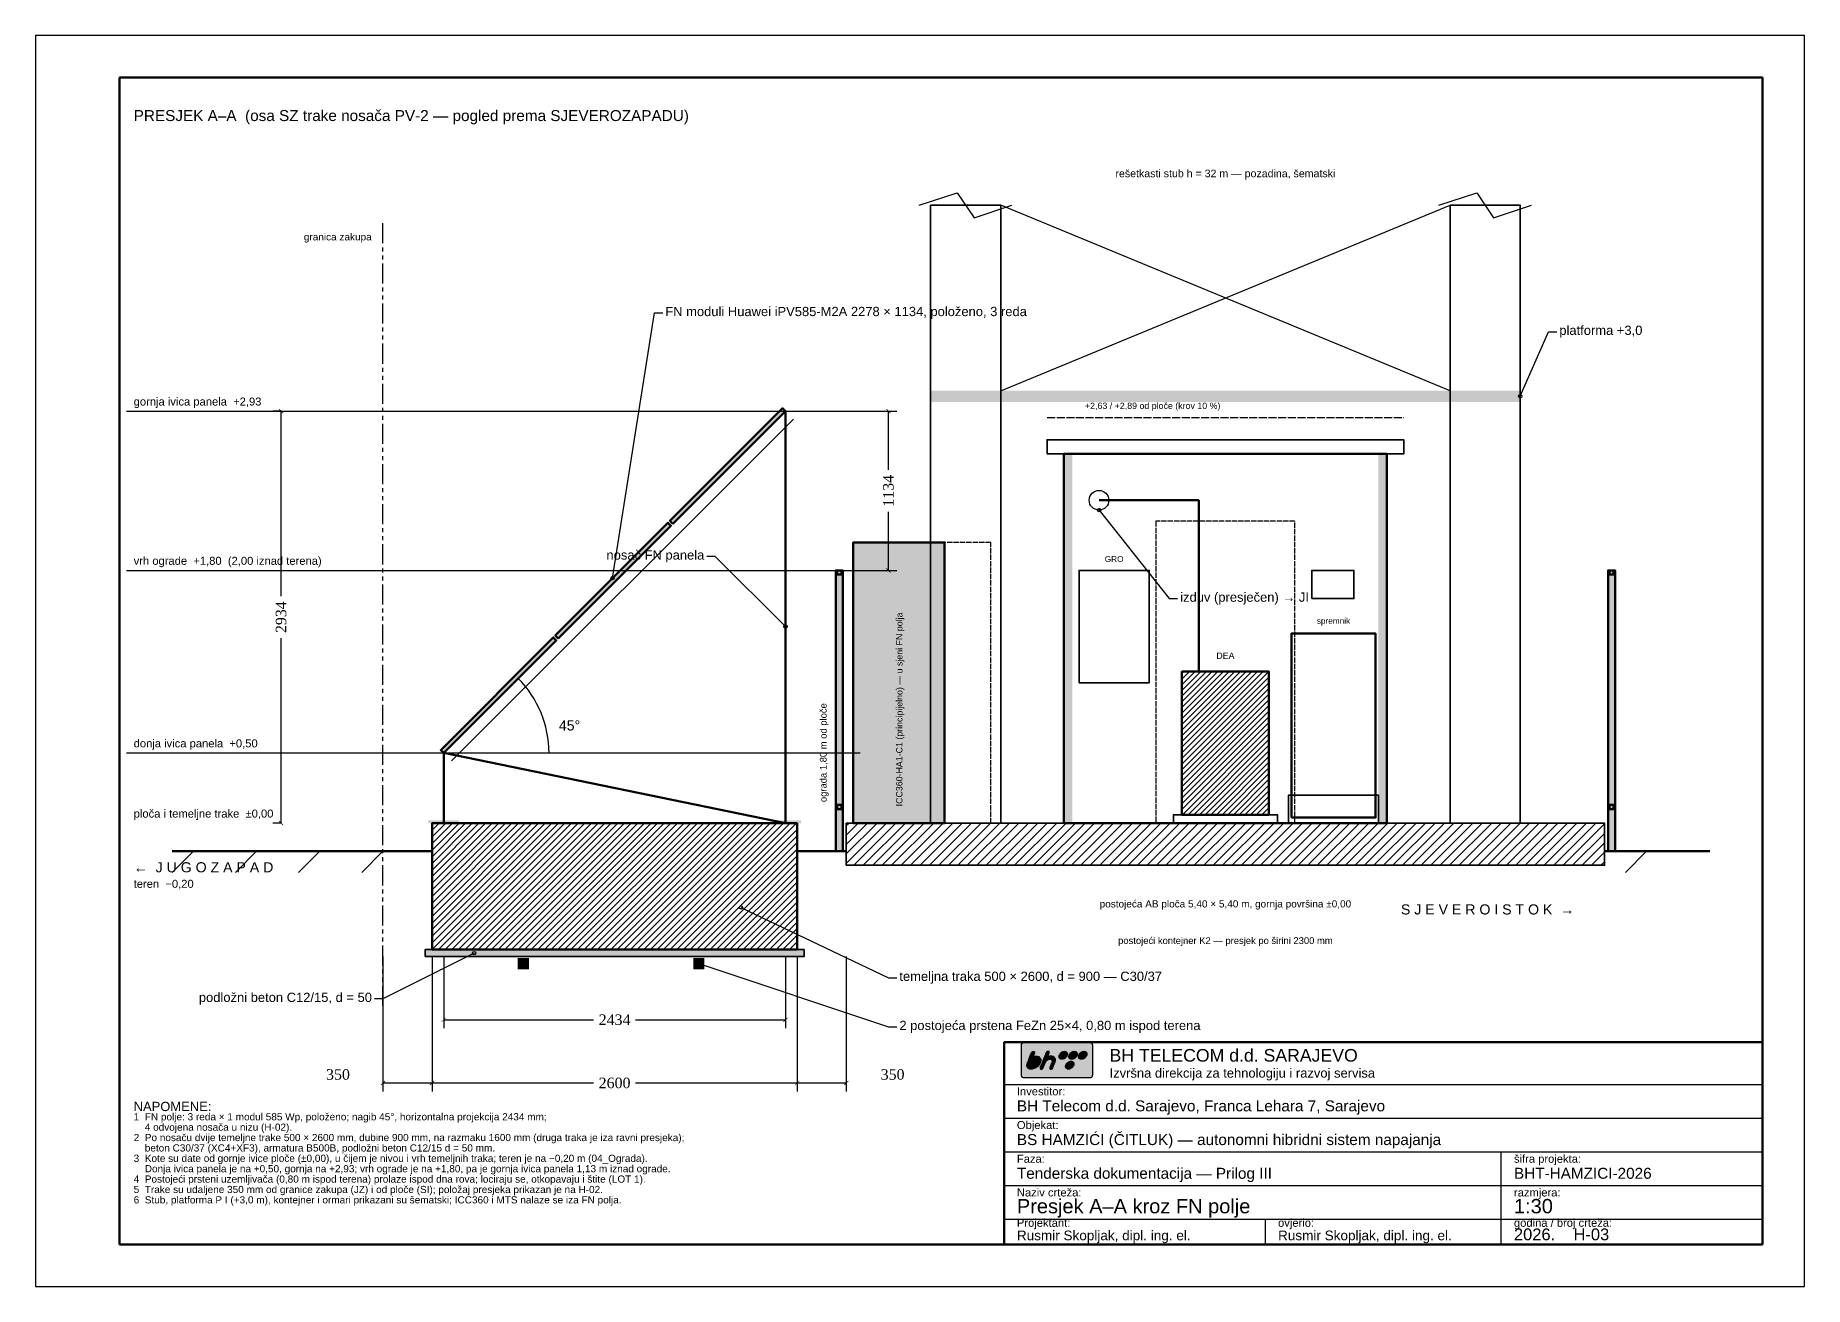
# Model space of a CAD drawing. Header units: millimetres. Extents: x 0 to 12600, y 0 to 8910.
import ezdxf
from ezdxf.enums import TextEntityAlignment as Align

# ---------------------------------------------------------------- set-up
doc = ezdxf.new("R2010")
doc.units = ezdxf.units.MM
doc.linetypes.add('DASHED', pattern=[1.524, 1.27, -0.254])
doc.linetypes.add('PHANTOM', pattern=[6.35, 3.175, -0.635, 0.635, -0.635, 0.635, -0.635])
for name, color, linetype in [('Agregat', 30, 'Continuous'), ('Izvod', 253, 'Continuous'), ('Konstrukcija', 5, 'Continuous'), ('Kota_tekst', 7, 'Continuous'), ('Kote', 7, 'Continuous'), ('Novi1', 30, 'Continuous'), ('Objekat', 6, 'Continuous'), ('Ograda', 8, 'Continuous'), ('Okvir', 3, 'Continuous'), ('Orijentacija', 1, 'Continuous'), ('Panel', 110, 'Continuous'), ('Sakriveno', 15, 'Continuous'), ('Tekst', 253, 'Continuous'), ('Temelj', 32, 'Continuous'), ('Uzemljenje', 2, 'DASHED'), ('Ventilacija', 4, 'Continuous')]:
    doc.layers.add(name, color=color, linetype=linetype)
doc.styles.add('20', font='arial.ttf')
doc.styles.get("Standard").update_dxf_attribs({"font": 'times.ttf'})
doc.dimstyles.new('M 30', dxfattribs={"dimscale": 30, "dimtxt": 2.5, "dimasz": 1, "dimexe": 2, "dimexo": 0, "dimtad": 1, "dimdec": 0, "dimtxsty": 'Standard', "dimblk": 'ARCHTICK', "dimcen": 2.5, "dimazin": 3, "dimtfac": 1, "dimtmove": 0, "dimatfit": 3, "dimarcsym": 0})

# ---------------------------------------------------------------- blocks, each defined once
blk = doc.blocks.new('_ARCHTICK')
at = {"color": 0, "linetype": 'ByBlock', "const_width": 0.15}
blk.add_lwpolyline([(-0.5, -0.5), (0.5, 0.5)], dxfattribs=at)
blk = doc.blocks.new('*D3')
for p, q in [((1750, 6234), (1690, 6234)), ((1750, 4917), (1750, 6234)), ((1750, 3300), (1750, 4617)), ((1750, 3300), (1690, 3300))]:
    blk.add_line(p, q)
at = {"layer": 'Defpoints'}
for p in [(1750, 6234), (1750, 3300), (1750, 3300)]:
    blk.add_point(p, dxfattribs=at)
at = {"layer": 'Kote', "xscale": 30, "yscale": 30}
for p, rotation in [((1750, 6234), 90), ((1750, 3300), 270)]:
    blk.add_blockref('_ARCHTICK', p, dxfattribs=dict(at, rotation=rotation))
at = {"layer": 'Kote', "insert": (1750, 4767), "char_height": 75, "attachment_point": 5, "rotation": 90}
blk.add_mtext('2934', dxfattribs=at)
blk = doc.blocks.new('*D4')
for p, q in [((5342, 6234), (6135, 6234)), ((6075, 5817), (6075, 6234)), ((6075, 5100), (6075, 5517)), ((5725, 5100), (6135, 5100))]:
    blk.add_line(p, q)
at = {"layer": 'Defpoints'}
for p in [(5342, 6234), (5725, 5100), (6075, 5100)]:
    blk.add_point(p, dxfattribs=at)
at = {"layer": 'Kote', "xscale": 30, "yscale": 30}
for p, rotation in [((6075, 6234), 90), ((6075, 5100), 270)]:
    blk.add_blockref('_ARCHTICK', p, dxfattribs=dict(at, rotation=rotation))
at = {"layer": 'Kote', "insert": (6075, 5667), "char_height": 75, "attachment_point": 5, "rotation": 90}
blk.add_mtext('1134', dxfattribs=at)
blk = doc.blocks.new('*D5')
for p, q in [((2908, 2350), (2908, 1840)), ((5342, 2350), (5342, 1840)), ((2908, 1900), (3975, 1900)), ((4275, 1900), (5342, 1900))]:
    blk.add_line(p, q)
at = {"layer": 'Defpoints'}
for p in [(2908, 2350), (5342, 2350), (2908, 1900)]:
    blk.add_point(p, dxfattribs=at)
at = {"layer": 'Kote', "xscale": 30, "yscale": 30, "rotation": 180}
blk.add_blockref('_ARCHTICK', (2908, 1900), dxfattribs=at)
at = {"layer": 'Kote', "xscale": 30, "yscale": 30}
blk.add_blockref('_ARCHTICK', (5342, 1900), dxfattribs=at)
at = {"layer": 'Kote', "insert": (4125, 1900), "char_height": 75, "attachment_point": 5}
blk.add_mtext('2434', dxfattribs=at)
blk = doc.blocks.new('*D7')
for p, q in [((2825, 2350), (2825, 1390)), ((5425, 2350), (5425, 1390)), ((2825, 1450), (3975, 1450)), ((4275, 1450), (5425, 1450))]:
    blk.add_line(p, q)
at = {"layer": 'Defpoints'}
for p in [(2825, 2350), (5425, 2350), (2825, 1450)]:
    blk.add_point(p, dxfattribs=at)
at = {"layer": 'Kote', "xscale": 30, "yscale": 30, "rotation": 180}
blk.add_blockref('_ARCHTICK', (2825, 1450), dxfattribs=at)
at = {"layer": 'Kote', "xscale": 30, "yscale": 30}
blk.add_blockref('_ARCHTICK', (5425, 1450), dxfattribs=at)
at = {"layer": 'Kote', "insert": (4125, 1450), "char_height": 75, "attachment_point": 5}
blk.add_mtext('2600', dxfattribs=at)

msp = doc.modelspace()

# ---------------------------------------------------------------- hatches: boundary and pattern name
at = {"layer": 'Agregat'}
h = msp.add_hatch(dxfattribs=at)
h.set_pattern_fill('ANSI31', scale=9)
h.paths.add_polyline_path([(8165, 3360), (8785, 3360), (8785, 4380), (8165, 4380)])
at = {"layer": 'Konstrukcija'}
for points in [[(6375, 6300), (10575, 6300), (10575, 6380), (6375, 6380)], [(2798, 3300), (3018, 3300), (3018, 3320), (2798, 3320)], [(5232, 3300), (5452, 3300), (5452, 3320), (5232, 3320)]]:
    msp.add_hatch(color=5, dxfattribs=at).paths.add_polyline_path(points)
at = {"layer": 'Novi1'}
msp.add_hatch(color=30, dxfattribs=at).paths.add_polyline_path([(5825, 3300), (6475, 3300), (6475, 5300), (5825, 5300)])
at = {"layer": 'Objekat'}
for points in [[(7325, 3300), (7385, 3300), (7385, 5930), (7325, 5930)], [(9565, 3300), (9625, 3300), (9625, 5930), (9565, 5930)]]:
    msp.add_hatch(color=8, dxfattribs=at).paths.add_polyline_path(points)
h = msp.add_hatch(dxfattribs=at)
h.set_pattern_fill('ANSI31', scale=15)
h.paths.add_polyline_path([(5775, 3000), (11175, 3000), (11175, 3300), (5775, 3300)])
at = {"layer": 'Ograda'}
for points in [[(5700, 3100), (5750, 3100), (5750, 5100), (5700, 5100)], [(11200, 3100), (11250, 3100), (11250, 5100), (11200, 5100)]]:
    msp.add_hatch(color=8, dxfattribs=at).paths.add_polyline_path(points)
at = {"layer": 'Okvir'}
for color, points in [(30, [(7038.3, 1488), (7511.7, 1488), (7514.2, 1488.2), (7516.6, 1488.7), (7518.8, 1489.6), (7520.9, 1490.7), (7522.9, 1492.1), (7524.6, 1493.8), (7526.2, 1495.7), (7527.5, 1497.8), (7528.6, 1500.1), (7529.3, 1502.6), (7529.8, 1505.2), (7530, 1507.8), (7530, 1716.2), (7529.8, 1718.9), (7529.3, 1721.4), (7528.6, 1723.9), (7527.5, 1726.2), (7526.2, 1728.3), (7524.6, 1730.2), (7522.9, 1731.9), (7520.9, 1733.3), (7518.8, 1734.5), (7516.6, 1735.3), (7514.2, 1735.8), (7511.7, 1736), (7038.3, 1736), (7035.8, 1735.8), (7033.4, 1735.3), (7031.2, 1734.5), (7029.1, 1733.3), (7027.1, 1731.9), (7025.4, 1730.2), (7023.8, 1728.3), (7022.5, 1726.2), (7021.4, 1723.9), (7020.7, 1721.4), (7020.2, 1718.9), (7020, 1716.2), (7020, 1507.8), (7020.2, 1505.2), (7020.7, 1502.6), (7021.4, 1500.1), (7022.5, 1497.8), (7023.8, 1495.7), (7025.4, 1493.8), (7027.1, 1492.1), (7029.1, 1490.7), (7031.2, 1489.6), (7033.4, 1488.7), (7035.8, 1488.2)]), (7, [(7156.3, 1594.8), (7153.4, 1588.3), (7149.8, 1582.1), (7145.7, 1576.3), (7141.2, 1570.9), (7136.1, 1566), (7130.7, 1561.7), (7125, 1557.8), (7118.9, 1554.6), (7112.6, 1552), (7106.1, 1550.1), (7099.4, 1549), (7092.7, 1548.6), (7089.2, 1548.6), (7086, 1548.9), (7083, 1549.4), (7080.2, 1550), (7077.6, 1550.9), (7075.2, 1551.9), (7072.9, 1553.1), (7070.9, 1554.4), (7069, 1556), (7067.3, 1557.7), (7065.9, 1559.6), (7064.5, 1561.6), (7063.2, 1564.5), (7062.3, 1567.5), (7061.7, 1570.4), (7061.5, 1573.5), (7061.6, 1576.5), (7061.9, 1579.6), (7062.4, 1582.8), (7063.2, 1586.1), (7064.2, 1589.4), (7065.3, 1592.7), (7066.5, 1596.2), (7067.9, 1599.7), (7067.9, 1599.7), (7067.9, 1599.7), (7067.9, 1599.7), (7067.9, 1599.8), (7067.9, 1599.8), (7067.9, 1599.8), (7067.9, 1599.9), (7067.9, 1599.9), (7067.9, 1600), (7068, 1600), (7068, 1600.1), (7068.1, 1600.1), (7069.6, 1604.2), (7090.5, 1656.7), (7092.9, 1663.2), (7093.3, 1664), (7093.7, 1664.9), (7094.1, 1665.6), (7094.6, 1666.4), (7095.1, 1667.1), (7095.7, 1667.8), (7096.3, 1668.4), (7096.9, 1669.1), (7097.5, 1669.7), (7098.2, 1670.3), (7098.9, 1670.8), (7099.7, 1671.4), (7100.3, 1671.8), (7101, 1672.2), (7101.7, 1672.5), (7102.3, 1672.9), (7103, 1673.2), (7103.7, 1673.4), (7104.5, 1673.6), (7105.2, 1673.8), (7105.9, 1673.9), (7106.6, 1674), (7107.4, 1674.1), (7108.1, 1674.1), (7108.8, 1674.1), (7109.5, 1674), (7110.2, 1673.9), (7110.8, 1673.8), (7111.4, 1673.6), (7112, 1673.4), (7112.5, 1673.1), (7113, 1672.8), (7113.4, 1672.5), (7113.9, 1672.1), (7114.2, 1671.7), (7114.5, 1671.2), (7114.8, 1670.7), (7115.1, 1670.2), (7115.3, 1669.6), (7115.5, 1669), (7115.5, 1668.4), (7115.6, 1667.8), (7115.6, 1667.1), (7115.5, 1666.4), (7115.4, 1665.6), (7115.2, 1664.9), (7115, 1664), (7114.7, 1663.2), (7112.2, 1656.9), (7112.2, 1656.9), (7112.2, 1656.9), (7112.2, 1656.9), (7112.2, 1656.9), (7112.2, 1656.9), (7112.2, 1656.9), (7112.2, 1656.9), (7112.2, 1656.9), (7112.2, 1656.8), (7112.2, 1656.8), (7112.2, 1656.8), (7112.2, 1656.7), (7103.2, 1634.5), (7105.3, 1635.5), (7107.4, 1636.4), (7109.6, 1637.2), (7111.7, 1638), (7113.9, 1638.7), (7116.1, 1639.3), (7118.3, 1639.9), (7120.5, 1640.3), (7122.7, 1640.7), (7124.9, 1640.9), (7127.1, 1641.1), (7129.4, 1641.1), (7135.6, 1640.7), (7141.2, 1639.5), (7146.2, 1637.5), (7150.4, 1634.9), (7153.9, 1631.6), (7156.6, 1627.7), (7158.6, 1623.3), (7159.8, 1618.4), (7160.2, 1613), (7159.8, 1607.3), (7158.5, 1601.2)]), (7, [(7233.7, 1641.1), (7231.5, 1641.1), (7229.3, 1640.9), (7227.1, 1640.7), (7224.9, 1640.3), (7222.7, 1639.9), (7220.5, 1639.3), (7218.4, 1638.7), (7216.3, 1638), (7214.1, 1637.2), (7212, 1636.4), (7209.9, 1635.5), (7207.9, 1634.5), (7210.2, 1640.7), (7219.8, 1664.5), (7220.1, 1665.4), (7220.4, 1666.2), (7220.6, 1666.9), (7220.7, 1667.7), (7220.8, 1668.4), (7220.8, 1669.1), (7220.7, 1669.7), (7220.6, 1670.3), (7220.5, 1670.9), (7220.2, 1671.5), (7220, 1672), (7219.6, 1672.6), (7219.3, 1673), (7218.9, 1673.4), (7218.5, 1673.8), (7218.1, 1674.2), (7217.6, 1674.5), (7217, 1674.7), (7216.5, 1675), (7215.9, 1675.2), (7215.2, 1675.3), (7214.6, 1675.4), (7213.9, 1675.5), (7213.2, 1675.5), (7212.4, 1675.5), (7211.7, 1675.4), (7211, 1675.3), (7210.3, 1675.2), (7209.6, 1675), (7208.9, 1674.8), (7208.2, 1674.5), (7207.5, 1674.2), (7206.8, 1673.9), (7206.1, 1673.6), (7205.4, 1673.2), (7204.8, 1672.7), (7204, 1672.2), (7203.3, 1671.6), (7202.6, 1671), (7201.9, 1670.4), (7201.3, 1669.8), (7200.8, 1669.1), (7200.2, 1668.4), (7199.7, 1667.7), (7199.3, 1666.9), (7198.9, 1666.2), (7198.5, 1665.4), (7198.1, 1664.5), (7156.5, 1559.3), (7156.2, 1558.5), (7156, 1557.7), (7155.8, 1556.9), (7155.7, 1556.2), (7155.6, 1555.5), (7155.6, 1554.8), (7155.6, 1554.1), (7155.8, 1553.5), (7155.9, 1552.9), (7156.1, 1552.3), (7156.4, 1551.8), (7156.7, 1551.3), (7157.1, 1550.9), (7157.5, 1550.5), (7157.9, 1550.1), (7158.3, 1549.8), (7158.8, 1549.5), (7159.4, 1549.3), (7159.9, 1549), (7160.5, 1548.9), (7161.1, 1548.7), (7161.8, 1548.6), (7162.4, 1548.6), (7163.2, 1548.6), (7163.9, 1548.6), (7164.6, 1548.6), (7165.3, 1548.7), (7166, 1548.9), (7166.7, 1549), (7167.5, 1549.3), (7168.2, 1549.5), (7168.9, 1549.8), (7169.6, 1550.1), (7170.4, 1550.5), (7171.1, 1550.9), (7171.8, 1551.3), (7172.5, 1551.8), (7173.2, 1552.3), (7173.8, 1552.9), (7174.4, 1553.5), (7175, 1554.1), (7175.6, 1554.8), (7176.1, 1555.5), (7176.6, 1556.2), (7177, 1556.9), (7177.4, 1557.7), (7177.8, 1558.5), (7178.2, 1559.3), (7193.4, 1598), (7195.1, 1601), (7197, 1603.8), (7199.1, 1606.5), (7201.5, 1609), (7204, 1611.3), (7206.7, 1613.3), (7209.5, 1615.1), (7212.5, 1616.6), (7215.5, 1617.8), (7218.7, 1618.7), (7221.8, 1619.2), (7225.1, 1619.4), (7228.5, 1619.2), (7231.5, 1618.6), (7234.1, 1617.6), (7236.3, 1616.2), (7238.2, 1614.5), (7239.6, 1612.4), (7240.6, 1610.1), (7241.1, 1607.5), (7241.3, 1604.6), (7241, 1601.5), (7240.3, 1598.3), (7239.1, 1594.8), (7225.5, 1559.5), (7225.1, 1558.6), (7224.9, 1557.8), (7224.7, 1557), (7224.6, 1556.2), (7224.5, 1555.5), (7224.5, 1554.8), (7224.6, 1554.2), (7224.7, 1553.6), (7224.8, 1553), (7225.1, 1552.4), (7225.3, 1551.9), (7225.6, 1551.5), (7226, 1551), (7226.4, 1550.6), (7226.8, 1550.2), (7227.3, 1549.9), (7227.8, 1549.5), (7228.3, 1549.3), (7228.8, 1549.1), (7229.4, 1548.9), (7230, 1548.7), (7230.7, 1548.6), (7231.4, 1548.6), (7232.1, 1548.6), (7232.8, 1548.6), (7233.6, 1548.6), (7234.3, 1548.7), (7235, 1548.9), (7235.8, 1549.1), (7236.5, 1549.3), (7237.2, 1549.5), (7238, 1549.9), (7238.7, 1550.2), (7239.4, 1550.6), (7240.1, 1551), (7240.9, 1551.5), (7241.6, 1551.9), (7242.3, 1552.4), (7242.9, 1553), (7243.5, 1553.6), (7244.1, 1554.2), (7244.7, 1554.8), (7245.2, 1555.5), (7245.6, 1556.2), (7246.1, 1557), (7246.5, 1557.8), (7246.8, 1558.6), (7247.1, 1559.5), (7260.8, 1594.8), (7262.9, 1601.2), (7264.2, 1607.3), (7264.6, 1613), (7264.2, 1618.4), (7263, 1623.3), (7261, 1627.7), (7258.2, 1631.6), (7254.8, 1634.9), (7250.5, 1637.5), (7245.6, 1639.5), (7240, 1640.7)]), (7, [(7329.1, 1675.5), (7332.9, 1675.2), (7336.3, 1674.5), (7339.4, 1673.2), (7342.1, 1671.6), (7344.5, 1669.5), (7346.4, 1667.1), (7347.9, 1664.3), (7348.9, 1661.3), (7349.5, 1658), (7349.5, 1654.5), (7349.1, 1650.8), (7348.1, 1647), (7346.6, 1643.1), (7344.6, 1639.4), (7342.3, 1636), (7339.5, 1632.7), (7336.5, 1629.7), (7333.2, 1627), (7329.7, 1624.6), (7326, 1622.5), (7322.2, 1620.9), (7318.3, 1619.7), (7314.3, 1618.9), (7310.4, 1618.7), (7306.6, 1618.9), (7303.2, 1619.7), (7300.1, 1620.9), (7297.4, 1622.5), (7295, 1624.6), (7293.1, 1627), (7291.6, 1629.7), (7290.6, 1632.7), (7290, 1636), (7289.9, 1639.4), (7290.4, 1643.1), (7291.5, 1647), (7293, 1650.8), (7294.9, 1654.5), (7297.3, 1658), (7300, 1661.3), (7303, 1664.3), (7306.3, 1667.1), (7309.9, 1669.5), (7313.6, 1671.6), (7317.4, 1673.2), (7321.3, 1674.5), (7325.2, 1675.2)]), (7, [(7399.1, 1675.5), (7402.9, 1675.2), (7406.3, 1674.5), (7409.4, 1673.2), (7412.2, 1671.6), (7414.5, 1669.5), (7416.5, 1667.1), (7418, 1664.3), (7419, 1661.3), (7419.6, 1658), (7419.6, 1654.5), (7419.2, 1650.8), (7418.2, 1647), (7416.7, 1643.1), (7414.7, 1639.4), (7412.4, 1636), (7409.6, 1632.7), (7406.6, 1629.7), (7403.3, 1627), (7399.8, 1624.6), (7396.1, 1622.5), (7392.3, 1620.9), (7388.4, 1619.7), (7384.4, 1618.9), (7380.5, 1618.7), (7376.7, 1618.9), (7373.3, 1619.7), (7370.2, 1620.9), (7367.5, 1622.5), (7365.1, 1624.6), (7363.2, 1627), (7361.7, 1629.7), (7360.6, 1632.7), (7360, 1636), (7359.9, 1639.4), (7360.4, 1643.1), (7361.4, 1647), (7362.9, 1650.8), (7364.9, 1654.5), (7367.3, 1658), (7370, 1661.3), (7373, 1664.3), (7376.3, 1667.1), (7379.8, 1669.5), (7383.5, 1671.6), (7387.3, 1673.2), (7391.2, 1674.5), (7395.1, 1675.2)]), (7, [(7468.2, 1675.5), (7471.9, 1675.2), (7475.4, 1674.5), (7478.4, 1673.2), (7481.2, 1671.6), (7483.5, 1669.5), (7485.4, 1667.1), (7486.9, 1664.3), (7487.9, 1661.3), (7488.5, 1658), (7488.6, 1654.5), (7488.1, 1650.8), (7487.1, 1647), (7485.6, 1643.1), (7483.7, 1639.4), (7481.3, 1636), (7478.6, 1632.7), (7475.5, 1629.7), (7472.2, 1627), (7468.7, 1624.6), (7465, 1622.5), (7461.2, 1620.9), (7457.3, 1619.7), (7453.4, 1618.9), (7449.4, 1618.7), (7445.7, 1618.9), (7442.2, 1619.7), (7439.1, 1620.9), (7436.4, 1622.5), (7434.1, 1624.6), (7432.1, 1627), (7430.6, 1629.7), (7429.6, 1632.7), (7429, 1636), (7429, 1639.4), (7429.5, 1643.1), (7430.5, 1647), (7432, 1650.8), (7434, 1654.5), (7436.3, 1658), (7439.1, 1661.3), (7442.1, 1664.3), (7445.4, 1667.1), (7448.9, 1669.5), (7452.6, 1671.6), (7456.4, 1673.2), (7460.3, 1674.5), (7464.3, 1675.2)]), (7, [(7134.6, 1594.8), (7135.8, 1598.3), (7136.6, 1601.5), (7136.9, 1604.6), (7136.7, 1607.5), (7136.2, 1610.1), (7135.2, 1612.4), (7133.8, 1614.5), (7132, 1616.2), (7129.8, 1617.6), (7127.2, 1618.6), (7124.2, 1619.2), (7120.8, 1619.4), (7117.2, 1619.2), (7113.8, 1618.6), (7110.4, 1617.5), (7107.1, 1616.1), (7103.9, 1614.3), (7100.9, 1612.3), (7098.1, 1609.9), (7095.5, 1607.3), (7093.1, 1604.4), (7091, 1601.4), (7089.1, 1598.2), (7087.6, 1594.8), (7086.2, 1590.8), (7085.5, 1587.1), (7085.3, 1583.8), (7085.6, 1580.9), (7086.4, 1578.3), (7087.6, 1576.1), (7089.2, 1574.2), (7091.1, 1572.7), (7093.3, 1571.6), (7095.8, 1570.8), (7098.5, 1570.3), (7101.5, 1570.2), (7104.4, 1570.4), (7107.5, 1570.9), (7110.7, 1571.8), (7113.9, 1573), (7117, 1574.6), (7120.1, 1576.5), (7123.1, 1578.8), (7125.9, 1581.3), (7128.5, 1584.2), (7130.8, 1587.4), (7132.9, 1591)]), (7, [(7376, 1605.2), (7379.8, 1604.9), (7383.2, 1604.2), (7386.3, 1603), (7389, 1601.3), (7391.4, 1599.3), (7393.3, 1596.9), (7394.9, 1594.2), (7395.9, 1591.1), (7396.5, 1587.9), (7396.6, 1584.4), (7396.1, 1580.7), (7395.2, 1576.9), (7393.6, 1573), (7391.7, 1569.3), (7389.3, 1565.9), (7386.6, 1562.6), (7383.6, 1559.6), (7380.3, 1556.9), (7376.7, 1554.5), (7373, 1552.4), (7369.2, 1550.8), (7365.3, 1549.6), (7361.4, 1548.8), (7357.5, 1548.6), (7353.7, 1548.8), (7350.3, 1549.6), (7347.2, 1550.8), (7344.4, 1552.4), (7342.1, 1554.5), (7340.1, 1556.9), (7338.6, 1559.6), (7337.6, 1562.6), (7337, 1565.9), (7336.9, 1569.3), (7337.3, 1573), (7338.3, 1576.9), (7339.8, 1580.7), (7341.8, 1584.4), (7344.2, 1587.9), (7346.9, 1591.1), (7349.9, 1594.2), (7353.2, 1596.9), (7356.7, 1599.3), (7360.4, 1601.3), (7364.2, 1603), (7368.1, 1604.2), (7372.1, 1604.9)])]:
    msp.add_hatch(color=color, dxfattribs=at).paths.add_polyline_path(points)
at = {"layer": 'Panel'}
for points in [[(4540, 5432), (5341.9, 6233.9), (5320.6, 6255.1), (4518.8, 5453.2)], [(3724, 4616), (4525.9, 5417.9), (4504.6, 5439.1), (3702.8, 4637.2)], [(2908, 3800), (3709.9, 4601.9), (3688.6, 4623.1), (2886.8, 3821.2)]]:
    msp.add_hatch(color=5, dxfattribs=at).paths.add_polyline_path(points)
at = {"layer": 'Temelj'}
h = msp.add_hatch(dxfattribs=at)
h.set_pattern_fill('ANSI31', scale=10.5)
h.paths.add_polyline_path([(2825, 2400), (5425, 2400), (5425, 3300), (2825, 3300)])
msp.add_hatch(color=254, dxfattribs=at).paths.add_polyline_path([(2775, 2350), (5475, 2350), (5475, 2400), (2775, 2400)])
at = {"layer": 'Uzemljenje'}
for points in [[(3435, 2260), (3515, 2260), (3515, 2340), (3435, 2340)], [(4685, 2260), (4765, 2260), (4765, 2340), (4685, 2340)]]:
    msp.add_hatch(color=2, dxfattribs=at).paths.add_polyline_path(points)

# ---------------------------------------------------------------- linework, layer by layer
at = {"layer": 'Agregat', "color": 30, "lineweight": 50}
for points in [[(8945, 3340), (9545, 3340), (9545, 4650), (8945, 4650)], [(8165, 3360), (8785, 3360), (8785, 4380), (8165, 4380)]]:
    msp.add_lwpolyline(points, close=True, dxfattribs=at)
at = {"layer": 'Agregat', "color": 1, "lineweight": 35}
msp.add_lwpolyline([(8925, 3300), (9565, 3300), (9565, 3500), (8925, 3500)], close=True, dxfattribs=at)
at = {"layer": 'Izvod', "color": 8}
for points in [[(4110.8, 5045.2), (4408, 6934), (4468, 6934)], [(10575, 6340), (10775, 6800), (10835, 6800)], [(7575, 5530), (8075, 4900), (8135, 4900)], [(5342, 4700), (4842, 5200), (4782, 5200)], [(5025, 2700), (6075, 2200), (6135, 2200)], [(3125, 2375), (2475, 2050), (2415, 2050)], [(4725, 2300), (6075, 1850), (6135, 1850)]]:
    msp.add_lwpolyline(points, dxfattribs=at)
for centre in [(10575, 6340), (7575, 5530), (4110.8, 5045.2), (5342, 4700), (5025, 2700), (3125, 2375), (4725, 2300)]:
    msp.add_circle(centre, 12, dxfattribs=at)
at = {"layer": 'Konstrukcija', "color": 5}
for p, q in [((6875, 6380), (10075, 7700)), ((10075, 6380), (6875, 7700))]:
    msp.add_line(p, q, dxfattribs=at)
at = {"layer": 'Konstrukcija', "color": 5, "lineweight": 50}
for p, q in [((5342, 6234), (5342, 3300)), ((2908, 3800), (2908, 3300)), ((2908, 3800), (5342, 3300))]:
    msp.add_line(p, q, dxfattribs=at)
at = {"layer": 'Konstrukcija', "color": 5}
for points in [[(6295, 7700), (6565, 7790), (6685, 7610), (6955, 7700)], [(9995, 7700), (10265, 7790), (10385, 7610), (10655, 7700)]]:
    msp.add_lwpolyline(points, dxfattribs=at)
at = {"layer": 'Konstrukcija', "color": 5, "lineweight": 35}
for points in [[(6375, 3300), (6875, 3300), (6875, 7700), (6375, 7700)], [(10075, 3300), (10575, 3300), (10575, 7700), (10075, 7700)], [(8105, 3300), (8845, 3300), (8845, 3360), (8105, 3360)]]:
    msp.add_lwpolyline(points, close=True, dxfattribs=at)
at = {"layer": 'Kote', "color": 8}
msp.add_line((2908, 3800), (3908, 3800), dxfattribs=at)
msp.add_arc((2908, 3800), 750, 0, 45, dxfattribs=at)
at = {"layer": 'Novi1', "color": 30, "lineweight": 50}
msp.add_lwpolyline([(5825, 3300), (6475, 3300), (6475, 5300), (5825, 5300)], close=True, dxfattribs=at)
at = {"layer": 'Novi1', "color": 30, "linetype": 'DASHED', "ltscale": 30}
msp.add_lwpolyline([(6475, 3300), (6805, 3300), (6805, 5300), (6475, 5300)], close=True, dxfattribs=at)
at = {"layer": 'Novi1', "color": 30, "lineweight": 35}
for points in [[(7432.5, 4300), (7932.5, 4300), (7932.5, 5100), (7432.5, 5100)], [(9090, 4900), (9390, 4900), (9390, 5100), (9090, 5100)]]:
    msp.add_lwpolyline(points, close=True, dxfattribs=at)
at = {"layer": 'Objekat', "color": 6, "linetype": 'DASHED', "ltscale": 45}
msp.add_line((7205, 6190), (9745, 6190), dxfattribs=at)
at = {"layer": 'Objekat', "color": 8, "lineweight": 50}
for p, q in [((975, 3100), (2825, 3100)), ((5425, 3100), (5775, 3100)), ((11175, 3100), (11925, 3100))]:
    msp.add_line(p, q, dxfattribs=at)
at = {"layer": 'Objekat', "color": 8}
for p, q in [((1125, 3100), (975, 2950)), ((1575, 3100), (1425, 2950)), ((2025, 3100), (1875, 2950)), ((2475, 3100), (2325, 2950)), ((11475, 3100), (11325, 2950))]:
    msp.add_line(p, q, dxfattribs=at)
at = {"layer": 'Objekat', "color": 6, "lineweight": 35}
msp.add_lwpolyline([(7205, 5930), (9745, 5930), (9745, 6030), (7205, 6030)], close=True, dxfattribs=at)
at = {"layer": 'Objekat', "color": 6, "lineweight": 50}
msp.add_lwpolyline([(7325, 3300), (9625, 3300), (9625, 5930), (7325, 5930)], close=True, dxfattribs=at)
at = {"layer": 'Objekat', "color": 8, "linetype": 'DASHED', "ltscale": 30}
msp.add_lwpolyline([(7980, 3300), (8970, 3300), (8970, 5450), (7980, 5450)], close=True, dxfattribs=at)
at = {"layer": 'Objekat', "color": 254, "lineweight": 35}
msp.add_lwpolyline([(5775, 3000), (11175, 3000), (11175, 3300), (5775, 3300)], close=True, dxfattribs=at)
at = {"layer": 'Ograda', "color": 8, "lineweight": 70}
for points in [[(5700, 3100), (5750, 3100), (5750, 5100), (5700, 5100)], [(11200, 3100), (11250, 3100), (11250, 5100), (11200, 5100)]]:
    msp.add_lwpolyline(points, close=True, dxfattribs=at)
at = {"layer": 'Ograda', "color": 8, "lineweight": 50}
for points in [[(5710, 5070), (5740, 5070), (5740, 5100), (5710, 5100)], [(11210, 5070), (11240, 5070), (11240, 5100), (11210, 5100)], [(5710, 3400), (5740, 3400), (5740, 3430), (5710, 3430)], [(11210, 3400), (11240, 3400), (11240, 3430), (11210, 3430)]]:
    msp.add_lwpolyline(points, close=True, dxfattribs=at)
at = {"layer": 'Okvir'}
for p, q in [((6900, 1440), (12300, 1440)), ((6900, 1200), (12300, 1200)), ((6900, 960), (12300, 960)), ((10440, 480), (10440, 960)), ((6900, 720), (12300, 720)), ((6900, 480), (12300, 480)), ((8760, 300), (8760, 480)), ((10440, 300), (10440, 480))]:
    msp.add_line(p, q, dxfattribs=at)
at = {"layer": 'Okvir', "color": 8}
msp.add_lwpolyline([(0, 0), (12600, 0), (12600, 8910), (0, 8910)], close=True, dxfattribs=at)
at = {"layer": 'Okvir', "lineweight": 50}
for points in [[(600, 300), (12300, 300), (12300, 8610), (600, 8610)], [(6900, 300), (12300, 300), (12300, 1740), (6900, 1740)]]:
    msp.add_lwpolyline(points, close=True, dxfattribs=at)
at = {"layer": 'Okvir', "color": 30}
msp.add_lwpolyline([(7038.3, 1488), (7511.7, 1488), (7514.2, 1488.2), (7516.6, 1488.7), (7518.8, 1489.6), (7520.9, 1490.7), (7522.9, 1492.1), (7524.6, 1493.8), (7526.2, 1495.7), (7527.5, 1497.8), (7528.6, 1500.1), (7529.3, 1502.6), (7529.8, 1505.2), (7530, 1507.8), (7530, 1716.2), (7529.8, 1718.9), (7529.3, 1721.4), (7528.6, 1723.9), (7527.5, 1726.2), (7526.2, 1728.3), (7524.6, 1730.2), (7522.9, 1731.9), (7520.9, 1733.3), (7518.8, 1734.5), (7516.6, 1735.3), (7514.2, 1735.8), (7511.7, 1736), (7038.3, 1736), (7035.8, 1735.8), (7033.4, 1735.3), (7031.2, 1734.5), (7029.1, 1733.3), (7027.1, 1731.9), (7025.4, 1730.2), (7023.8, 1728.3), (7022.5, 1726.2), (7021.4, 1723.9), (7020.7, 1721.4), (7020.2, 1718.9), (7020, 1716.2), (7020, 1507.8), (7020.2, 1505.2), (7020.7, 1502.6), (7021.4, 1500.1), (7022.5, 1497.8), (7023.8, 1495.7), (7025.4, 1493.8), (7027.1, 1492.1), (7029.1, 1490.7), (7031.2, 1489.6), (7033.4, 1488.7), (7035.8, 1488.2), (7038.3, 1488)], close=True, dxfattribs=at)
at = {"layer": 'Okvir', "color": 7}
for points in [[(7156.3, 1594.8), (7153.4, 1588.3), (7149.8, 1582.1), (7145.7, 1576.3), (7141.2, 1570.9), (7136.1, 1566), (7130.7, 1561.7), (7125, 1557.8), (7118.9, 1554.6), (7112.6, 1552), (7106.1, 1550.1), (7099.4, 1549), (7092.7, 1548.6), (7089.2, 1548.6), (7086, 1548.9), (7083, 1549.4), (7080.2, 1550), (7077.6, 1550.9), (7075.2, 1551.9), (7072.9, 1553.1), (7070.9, 1554.4), (7069, 1556), (7067.3, 1557.7), (7065.9, 1559.6), (7064.5, 1561.6), (7063.2, 1564.5), (7062.3, 1567.5), (7061.7, 1570.4), (7061.5, 1573.5), (7061.6, 1576.5), (7061.9, 1579.6), (7062.4, 1582.8), (7063.2, 1586.1), (7064.2, 1589.4), (7065.3, 1592.7), (7066.5, 1596.2), (7067.9, 1599.7), (7067.9, 1599.7), (7067.9, 1599.7), (7067.9, 1599.7), (7067.9, 1599.8), (7067.9, 1599.8), (7067.9, 1599.8), (7067.9, 1599.9), (7067.9, 1599.9), (7067.9, 1600), (7068, 1600), (7068, 1600.1), (7068.1, 1600.1), (7069.6, 1604.2), (7090.5, 1656.7), (7092.9, 1663.2), (7093.3, 1664), (7093.7, 1664.9), (7094.1, 1665.6), (7094.6, 1666.4), (7095.1, 1667.1), (7095.7, 1667.8), (7096.3, 1668.4), (7096.9, 1669.1), (7097.5, 1669.7), (7098.2, 1670.3), (7098.9, 1670.8), (7099.7, 1671.4), (7100.3, 1671.8), (7101, 1672.2), (7101.7, 1672.5), (7102.3, 1672.9), (7103, 1673.2), (7103.7, 1673.4), (7104.5, 1673.6), (7105.2, 1673.8), (7105.9, 1673.9), (7106.6, 1674), (7107.4, 1674.1), (7108.1, 1674.1), (7108.8, 1674.1), (7109.5, 1674), (7110.2, 1673.9), (7110.8, 1673.8), (7111.4, 1673.6), (7112, 1673.4), (7112.5, 1673.1), (7113, 1672.8), (7113.4, 1672.5), (7113.9, 1672.1), (7114.2, 1671.7), (7114.5, 1671.2), (7114.8, 1670.7), (7115.1, 1670.2), (7115.3, 1669.6), (7115.5, 1669), (7115.5, 1668.4), (7115.6, 1667.8), (7115.6, 1667.1), (7115.5, 1666.4), (7115.4, 1665.6), (7115.2, 1664.9), (7115, 1664), (7114.7, 1663.2), (7112.2, 1656.9), (7112.2, 1656.9), (7112.2, 1656.9), (7112.2, 1656.9), (7112.2, 1656.9), (7112.2, 1656.9), (7112.2, 1656.9), (7112.2, 1656.9), (7112.2, 1656.9), (7112.2, 1656.8), (7112.2, 1656.8), (7112.2, 1656.8), (7112.2, 1656.7), (7103.2, 1634.5), (7105.3, 1635.5), (7107.4, 1636.4), (7109.6, 1637.2), (7111.7, 1638), (7113.9, 1638.7), (7116.1, 1639.3), (7118.3, 1639.9), (7120.5, 1640.3), (7122.7, 1640.7), (7124.9, 1640.9), (7127.1, 1641.1), (7129.4, 1641.1), (7135.6, 1640.7), (7141.2, 1639.5), (7146.2, 1637.5), (7150.4, 1634.9), (7153.9, 1631.6), (7156.6, 1627.7), (7158.6, 1623.3), (7159.8, 1618.4), (7160.2, 1613), (7159.8, 1607.3), (7158.5, 1601.2), (7156.3, 1594.8)], [(7233.7, 1641.1), (7231.5, 1641.1), (7229.3, 1640.9), (7227.1, 1640.7), (7224.9, 1640.3), (7222.7, 1639.9), (7220.5, 1639.3), (7218.4, 1638.7), (7216.3, 1638), (7214.1, 1637.2), (7212, 1636.4), (7209.9, 1635.5), (7207.9, 1634.5), (7210.2, 1640.7), (7219.8, 1664.5), (7220.1, 1665.4), (7220.4, 1666.2), (7220.6, 1666.9), (7220.7, 1667.7), (7220.8, 1668.4), (7220.8, 1669.1), (7220.7, 1669.7), (7220.6, 1670.3), (7220.5, 1670.9), (7220.2, 1671.5), (7220, 1672), (7219.6, 1672.6), (7219.3, 1673), (7218.9, 1673.4), (7218.5, 1673.8), (7218.1, 1674.2), (7217.6, 1674.5), (7217, 1674.7), (7216.5, 1675), (7215.9, 1675.2), (7215.2, 1675.3), (7214.6, 1675.4), (7213.9, 1675.5), (7213.2, 1675.5), (7212.4, 1675.5), (7211.7, 1675.4), (7211, 1675.3), (7210.3, 1675.2), (7209.6, 1675), (7208.9, 1674.8), (7208.2, 1674.5), (7207.5, 1674.2), (7206.8, 1673.9), (7206.1, 1673.6), (7205.4, 1673.2), (7204.8, 1672.7), (7204, 1672.2), (7203.3, 1671.6), (7202.6, 1671), (7201.9, 1670.4), (7201.3, 1669.8), (7200.8, 1669.1), (7200.2, 1668.4), (7199.7, 1667.7), (7199.3, 1666.9), (7198.9, 1666.2), (7198.5, 1665.4), (7198.1, 1664.5), (7156.5, 1559.3), (7156.2, 1558.5), (7156, 1557.7), (7155.8, 1556.9), (7155.7, 1556.2), (7155.6, 1555.5), (7155.6, 1554.8), (7155.6, 1554.1), (7155.8, 1553.5), (7155.9, 1552.9), (7156.1, 1552.3), (7156.4, 1551.8), (7156.7, 1551.3), (7157.1, 1550.9), (7157.5, 1550.5), (7157.9, 1550.1), (7158.3, 1549.8), (7158.8, 1549.5), (7159.4, 1549.3), (7159.9, 1549), (7160.5, 1548.9), (7161.1, 1548.7), (7161.8, 1548.6), (7162.4, 1548.6), (7163.2, 1548.6), (7163.9, 1548.6), (7164.6, 1548.6), (7165.3, 1548.7), (7166, 1548.9), (7166.7, 1549), (7167.5, 1549.3), (7168.2, 1549.5), (7168.9, 1549.8), (7169.6, 1550.1), (7170.4, 1550.5), (7171.1, 1550.9), (7171.8, 1551.3), (7172.5, 1551.8), (7173.2, 1552.3), (7173.8, 1552.9), (7174.4, 1553.5), (7175, 1554.1), (7175.6, 1554.8), (7176.1, 1555.5), (7176.6, 1556.2), (7177, 1556.9), (7177.4, 1557.7), (7177.8, 1558.5), (7178.2, 1559.3), (7193.4, 1598), (7195.1, 1601), (7197, 1603.8), (7199.1, 1606.5), (7201.5, 1609), (7204, 1611.3), (7206.7, 1613.3), (7209.5, 1615.1), (7212.5, 1616.6), (7215.5, 1617.8), (7218.7, 1618.7), (7221.8, 1619.2), (7225.1, 1619.4), (7228.5, 1619.2), (7231.5, 1618.6), (7234.1, 1617.6), (7236.3, 1616.2), (7238.2, 1614.5), (7239.6, 1612.4), (7240.6, 1610.1), (7241.1, 1607.5), (7241.3, 1604.6), (7241, 1601.5), (7240.3, 1598.3), (7239.1, 1594.8), (7239.1, 1594.8), (7225.5, 1559.5), (7225.1, 1558.6), (7224.9, 1557.8), (7224.7, 1557), (7224.6, 1556.2), (7224.5, 1555.5), (7224.5, 1554.8), (7224.6, 1554.2), (7224.7, 1553.6), (7224.8, 1553), (7225.1, 1552.4), (7225.3, 1551.9), (7225.6, 1551.5), (7226, 1551), (7226.4, 1550.6), (7226.8, 1550.2), (7227.3, 1549.9), (7227.8, 1549.5), (7228.3, 1549.3), (7228.8, 1549.1), (7229.4, 1548.9), (7230, 1548.7), (7230.7, 1548.6), (7231.4, 1548.6), (7232.1, 1548.6), (7232.8, 1548.6), (7233.6, 1548.6), (7234.3, 1548.7), (7235, 1548.9), (7235.8, 1549.1), (7236.5, 1549.3), (7237.2, 1549.5), (7238, 1549.9), (7238.7, 1550.2), (7239.4, 1550.6), (7240.1, 1551), (7240.9, 1551.5), (7241.6, 1551.9), (7242.3, 1552.4), (7242.9, 1553), (7243.5, 1553.6), (7244.1, 1554.2), (7244.7, 1554.8), (7245.2, 1555.5), (7245.6, 1556.2), (7246.1, 1557), (7246.5, 1557.8), (7246.8, 1558.6), (7247.1, 1559.5), (7260.8, 1594.8), (7260.8, 1594.8), (7262.9, 1601.2), (7264.2, 1607.3), (7264.6, 1613), (7264.2, 1618.4), (7263, 1623.3), (7261, 1627.7), (7258.2, 1631.6), (7254.8, 1634.9), (7250.5, 1637.5), (7245.6, 1639.5), (7240, 1640.7), (7233.7, 1641.1)], [(7329.1, 1675.5), (7332.9, 1675.2), (7336.3, 1674.5), (7339.4, 1673.2), (7342.1, 1671.6), (7344.5, 1669.5), (7346.4, 1667.1), (7347.9, 1664.3), (7348.9, 1661.3), (7349.5, 1658), (7349.5, 1654.5), (7349.1, 1650.8), (7348.1, 1647), (7346.6, 1643.1), (7344.6, 1639.4), (7342.3, 1636), (7339.5, 1632.7), (7336.5, 1629.7), (7333.2, 1627), (7329.7, 1624.6), (7326, 1622.5), (7322.2, 1620.9), (7318.3, 1619.7), (7314.3, 1618.9), (7310.4, 1618.7), (7306.6, 1618.9), (7303.2, 1619.7), (7300.1, 1620.9), (7297.4, 1622.5), (7295, 1624.6), (7293.1, 1627), (7291.6, 1629.7), (7290.6, 1632.7), (7290, 1636), (7289.9, 1639.4), (7290.4, 1643.1), (7291.5, 1647), (7293, 1650.8), (7294.9, 1654.5), (7297.3, 1658), (7300, 1661.3), (7303, 1664.3), (7306.3, 1667.1), (7309.9, 1669.5), (7313.6, 1671.6), (7317.4, 1673.2), (7321.3, 1674.5), (7325.2, 1675.2), (7329.1, 1675.5)], [(7399.1, 1675.5), (7402.9, 1675.2), (7406.3, 1674.5), (7409.4, 1673.2), (7412.2, 1671.6), (7414.5, 1669.5), (7416.5, 1667.1), (7418, 1664.3), (7419, 1661.3), (7419.6, 1658), (7419.6, 1654.5), (7419.2, 1650.8), (7418.2, 1647), (7416.7, 1643.1), (7414.7, 1639.4), (7412.4, 1636), (7409.6, 1632.7), (7406.6, 1629.7), (7403.3, 1627), (7399.8, 1624.6), (7396.1, 1622.5), (7392.3, 1620.9), (7388.4, 1619.7), (7384.4, 1618.9), (7380.5, 1618.7), (7376.7, 1618.9), (7373.3, 1619.7), (7370.2, 1620.9), (7367.5, 1622.5), (7365.1, 1624.6), (7363.2, 1627), (7361.7, 1629.7), (7360.6, 1632.7), (7360, 1636), (7359.9, 1639.4), (7360.4, 1643.1), (7361.4, 1647), (7362.9, 1650.8), (7364.9, 1654.5), (7367.3, 1658), (7370, 1661.3), (7373, 1664.3), (7376.3, 1667.1), (7379.8, 1669.5), (7383.5, 1671.6), (7387.3, 1673.2), (7391.2, 1674.5), (7395.1, 1675.2), (7399.1, 1675.5)], [(7468.2, 1675.5), (7471.9, 1675.2), (7475.4, 1674.5), (7478.4, 1673.2), (7481.2, 1671.6), (7483.5, 1669.5), (7485.4, 1667.1), (7486.9, 1664.3), (7487.9, 1661.3), (7488.5, 1658), (7488.6, 1654.5), (7488.1, 1650.8), (7487.1, 1647), (7485.6, 1643.1), (7483.7, 1639.4), (7481.3, 1636), (7478.6, 1632.7), (7475.5, 1629.7), (7472.2, 1627), (7468.7, 1624.6), (7465, 1622.5), (7461.2, 1620.9), (7457.3, 1619.7), (7453.4, 1618.9), (7449.4, 1618.7), (7445.7, 1618.9), (7442.2, 1619.7), (7439.1, 1620.9), (7436.4, 1622.5), (7434.1, 1624.6), (7432.1, 1627), (7430.6, 1629.7), (7429.6, 1632.7), (7429, 1636), (7429, 1639.4), (7429.5, 1643.1), (7430.5, 1647), (7432, 1650.8), (7434, 1654.5), (7436.3, 1658), (7439.1, 1661.3), (7442.1, 1664.3), (7445.4, 1667.1), (7448.9, 1669.5), (7452.6, 1671.6), (7456.4, 1673.2), (7460.3, 1674.5), (7464.3, 1675.2), (7468.2, 1675.5)], [(7134.6, 1594.8), (7135.8, 1598.3), (7136.6, 1601.5), (7136.9, 1604.6), (7136.7, 1607.5), (7136.2, 1610.1), (7135.2, 1612.4), (7133.8, 1614.5), (7132, 1616.2), (7129.8, 1617.6), (7127.2, 1618.6), (7124.2, 1619.2), (7120.8, 1619.4), (7117.2, 1619.2), (7113.8, 1618.6), (7110.4, 1617.5), (7107.1, 1616.1), (7103.9, 1614.3), (7100.9, 1612.3), (7098.1, 1609.9), (7095.5, 1607.3), (7093.1, 1604.4), (7091, 1601.4), (7089.1, 1598.2), (7087.6, 1594.8), (7086.2, 1590.8), (7085.5, 1587.1), (7085.3, 1583.8), (7085.6, 1580.9), (7086.4, 1578.3), (7087.6, 1576.1), (7089.2, 1574.2), (7091.1, 1572.7), (7093.3, 1571.6), (7095.8, 1570.8), (7098.5, 1570.3), (7101.5, 1570.2), (7104.4, 1570.4), (7107.5, 1570.9), (7110.7, 1571.8), (7113.9, 1573), (7117, 1574.6), (7120.1, 1576.5), (7123.1, 1578.8), (7125.9, 1581.3), (7128.5, 1584.2), (7130.8, 1587.4), (7132.9, 1591), (7134.6, 1594.8)], [(7376, 1605.2), (7379.8, 1604.9), (7383.2, 1604.2), (7386.3, 1603), (7389, 1601.3), (7391.4, 1599.3), (7393.3, 1596.9), (7394.9, 1594.2), (7395.9, 1591.1), (7396.5, 1587.9), (7396.6, 1584.4), (7396.1, 1580.7), (7395.2, 1576.9), (7393.6, 1573), (7391.7, 1569.3), (7389.3, 1565.9), (7386.6, 1562.6), (7383.6, 1559.6), (7380.3, 1556.9), (7376.7, 1554.5), (7373, 1552.4), (7369.2, 1550.8), (7365.3, 1549.6), (7361.4, 1548.8), (7357.5, 1548.6), (7353.7, 1548.8), (7350.3, 1549.6), (7347.2, 1550.8), (7344.4, 1552.4), (7342.1, 1554.5), (7340.1, 1556.9), (7338.6, 1559.6), (7337.6, 1562.6), (7337, 1565.9), (7336.9, 1569.3), (7337.3, 1573), (7338.3, 1576.9), (7339.8, 1580.7), (7341.8, 1584.4), (7344.2, 1587.9), (7346.9, 1591.1), (7349.9, 1594.2), (7353.2, 1596.9), (7356.7, 1599.3), (7360.4, 1601.3), (7364.2, 1603), (7368.1, 1604.2), (7372.1, 1604.9), (7376, 1605.2)]]:
    msp.add_lwpolyline(points, close=True, dxfattribs=at)
at = {"layer": 'Panel', "color": 8}
msp.add_line((2964.6, 3743.4), (5398.6, 6177.4), dxfattribs=at)
at = {"layer": 'Panel', "color": 5, "lineweight": 50}
for points in [[(4540, 5432), (5341.9, 6233.9), (5320.6, 6255.1), (4518.8, 5453.2)], [(3724, 4616), (4525.9, 5417.9), (4504.6, 5439.1), (3702.8, 4637.2)], [(2908, 3800), (3709.9, 4601.9), (3688.6, 4623.1), (2886.8, 3821.2)]]:
    msp.add_lwpolyline(points, close=True, dxfattribs=at)
at = {"layer": 'Sakriveno', "color": 8, "linetype": 'PHANTOM', "ltscale": 45}
msp.add_line((2475, 2000), (2475, 7600), dxfattribs=at)
at = {"layer": 'Sakriveno', "color": 8}
for p, q in [((650, 6234), (5875, 6234)), ((650, 5100), (5875, 5100)), ((650, 3800), (5875, 3800))]:
    msp.add_line(p, q, dxfattribs=at)
at = {"layer": 'Temelj', "color": 32, "lineweight": 50}
msp.add_lwpolyline([(2825, 2400), (5425, 2400), (5425, 3300), (2825, 3300)], close=True, dxfattribs=at)
at = {"layer": 'Temelj', "color": 8, "lineweight": 35}
msp.add_lwpolyline([(2775, 2350), (5475, 2350), (5475, 2400), (2775, 2400)], close=True, dxfattribs=at)
at = {"layer": 'Ventilacija', "color": 1, "lineweight": 50}
msp.add_lwpolyline([(8285, 4380), (8285, 5600), (7575, 5600)], dxfattribs=at)
at = {"layer": 'Ventilacija', "color": 1}
msp.add_circle((7575, 5600), 70, dxfattribs=at)

# ---------------------------------------------------------------- texts
at = {"layer": 'Izvod', "color": 7, "style": '20'}
for s, p in [('FN moduli Huawei iPV585-M2A 2278 × 1134, položeno, 3 reda', (4486, 6910.9)), ('platforma +3,0', (10853, 6776.9)), ('izduv (presječen) → JI', (8153, 4876.9)), ('temeljna traka 500 × 2600, d = 900 — C30/37', (6153, 2176.9)), ('2 postojeća prstena FeZn 25×4, 0,80 m ispod terena', (6153, 1826.9))]:
    msp.add_text(s, height=66, dxfattribs=at).set_placement(p)
for s, p in [('nosač FN panela', (4764, 5176.9)), ('podložni beton C12/15, d = 50', (2397, 2026.9))]:
    msp.add_text(s, height=66, dxfattribs=at).set_placement(p, align=Align.RIGHT)
at = {"layer": 'Kota_tekst', "color": 7, "style": '20'}
for s, p in [('gornja ivica panela  +2,93', (700, 6274)), ('vrh ograde  +1,80  (2,00 iznad terena)', (700, 5140)), ('donja ivica panela  +0,50', (700, 3840)), ('ploča i temeljne trake  ±0,00', (700, 3340)), ('teren  −0,20', (700, 2840))]:
    msp.add_text(s, height=57, dxfattribs=at).set_placement(p)
at = {"layer": 'Kota_tekst', "color": 8, "style": '20'}
msp.add_text('+2,63 / +2,89 od ploče (krov 10 %)', height=45, dxfattribs=at).set_placement((7475, 6250))
at = {"layer": 'Kote', "color": 7, "style": '20'}
msp.add_text('45°', height=72, dxfattribs=at).set_placement((3728, 3960))
at = {"layer": 'Okvir', "color": 8, "style": '20'}
for s, height, p in [('Izvršna direkcija za tehnologiju i razvoj servisa', 66, (7650, 1488)), ('Investitor:', 57, (6990, 1362)), ('Objekat:', 57, (6990, 1122)), ('Faza:', 57, (6990, 882)), ('šifra projekta:', 57, (10530, 882)), ('Naziv crteža:', 57, (6990, 642)), ('razmjera:', 57, (10530, 642)), ('Projektant:', 57, (6990, 426)), ('ovjerio:', 57, (8850, 426)), ('godina / broj crteža:', 57, (10530, 426))]:
    msp.add_text(s, height=height, dxfattribs=at).set_placement(p)
at = {"layer": 'Orijentacija', "color": 1, "style": '20'}
for s, p in [('←  J U G O Z A P A D', (700, 2950)), ('S J E V E R O I S T O K  →', (9725, 2650))]:
    msp.add_text(s, height=72, dxfattribs=at).set_placement(p)
at = {"layer": 'Tekst', "color": 7, "style": '20'}
for s, height, p in [('PRESJEK A–A  (osa SZ trake nosača PV-2 — pogled prema SJEVEROZAPADU)', 78, (700, 8300)), ('BH TELECOM d.d. SARAJEVO', 90, (7650, 1602)), ('NAPOMENE:', 66, (700, 1250)), ('BH Telecom d.d. Sarajevo, Franca Lehara 7, Sarajevo', 78, (6990, 1248)), ('1  FN polje: 3 reda × 1 modul 585 Wp, položeno; nagib 45°, horizontalna projekcija 2434 mm;', 51, (700, 1184)), ('    4 odvojena nosača u nizu (H-02).', 51, (700, 1110)), ('2  Po nosaču dvije temeljne trake 500 × 2600 mm, dubine 900 mm, na razmaku 1600 mm (druga traka je iza ravni presjeka);', 51, (700, 1036.1)), ('    beton C30/37 (XC4+XF3), armatura B500B, podložni beton C12/15 d = 50 mm.', 51, (700, 962.1)), ('BS HAMZIĆI (ČITLUK) — autonomni hibridni sistem napajanja', 78, (6990, 1008)), ('3  Kote su date od gornje ivice ploče (±0,00), u čijem je nivou i vrh temeljnih traka; teren je na −0,20 m (04_Ograda).', 51, (700, 888.2)), ('4  Postojeći prsteni uzemljivača (0,80 m ispod terena) prolaze ispod dna rova; lociraju se, otkopavaju i štite (LOT 1).', 51, (700, 740.3)), ('    Donja ivica panela je na +0,50, gornja na +2,93; vrh ograde je na +1,80, pa je gornja ivica panela 1,13 m iznad ograde.', 51, (700, 814.2)), ('Tenderska dokumentacija — Prilog III', 78, (6990, 768)), ('BHT-HAMZICI-2026', 78, (10530, 768)), ('5  Trake su udaljene 350 mm od granice zakupa (JZ) i od ploče (SI); položaj presjeka prikazan je na H-02.', 51, (700, 666.3)), ('6  Stub, platforma P I (+3,0 m), kontejner i ormari prikazani su šematski; ICC360 i MTS nalaze se iza FN polja.', 51, (700, 592.4)), ('Presjek A–A kroz FN polje', 102, (6990, 522)), ('1:30', 102, (10530, 522)), ('Rusmir Skopljak, dipl. ing. el.', 69, (6990, 330)), ('Rusmir Skopljak, dipl. ing. el.', 69, (8850, 330)), ('2026.    H-03', 84, (10530, 330))]:
    msp.add_text(s, height=height, dxfattribs=at).set_placement(p)
at = {"layer": 'Tekst', "color": 8, "style": '20'}
for s, height, p in [('rešetkasti stub h = 32 m — pozadina, šematski', 54, (8475, 7900)), ('GRO', 42, (7682.5, 5160)), ('spremnik', 42, (9245, 4720)), ('postojeća AB ploča 5,40 × 5,40 m, gornja površina ±0,00', 51, (8475, 2700)), ('postojeći kontejner K2 — presjek po širini 2300 mm', 48, (8475, 2440))]:
    msp.add_text(s, height=height, dxfattribs=at).set_placement(p, align=Align.CENTER)
msp.add_text('granica zakupa', height=51, dxfattribs=at).set_placement((2395, 7450), align=Align.RIGHT)
at = {"layer": 'Tekst', "color": 7, "style": '20'}
for s, height, p in [('ICC360-HA1-C1 (principijelno) — u sjeni FN polja', 45, (6175, 3420)), ('ograda 1,80 m od ploče', 48, (5635, 3450))]:
    msp.add_text(s, height=height, rotation=90, dxfattribs=at).set_placement(p)
msp.add_text('DEA', height=45, dxfattribs=at).set_placement((8475, 4470), align=Align.CENTER)

# ---------------------------------------------------------------- dimensions: what is measured, and where the dimension line sits
at = {"layer": 'Kote'}
for base, p1, p2, picture, middle in [((1750, 3300), (1750, 3300), (1750, 6234), '*D3', (1750, 4767)), ((6075, 5100), (5725, 5100), (5342, 6234), '*D4', (6075, 5667))]:
    dim = msp.add_linear_dim(base=base, p1=p1, p2=p2, angle=90, dimstyle='M 30', dxfattribs=at)
    dim.commit()
    dim.dimension.update_dxf_attribs({"geometry": picture, "text_midpoint": middle})
for base, p1, p2, location in [((2475, 1450), (2475, 2350), (2825, 2350), (2155, 1510)), ((5425, 1450), (5425, 2350), (5775, 2350), (6105, 1510))]:
    msp.add_linear_dim(base=base, p1=p1, p2=p2, location=location, text='350', dimstyle='M 30', override={"dimtmove": 2}, dxfattribs=at).render()
for base, p1, p2, picture, middle in [((2825, 1450), (2825, 2350), (5425, 2350), '*D7', (4125, 1450)), ((2908, 1900), (2908, 2350), (5342, 2350), '*D5', (4125, 1900))]:
    dim = msp.add_linear_dim(base=base, p1=p1, p2=p2, dimstyle='M 30', dxfattribs=at)
    dim.commit()
    dim.dimension.update_dxf_attribs({"geometry": picture, "text_midpoint": middle})

doc.saveas('drawing.dxf')
